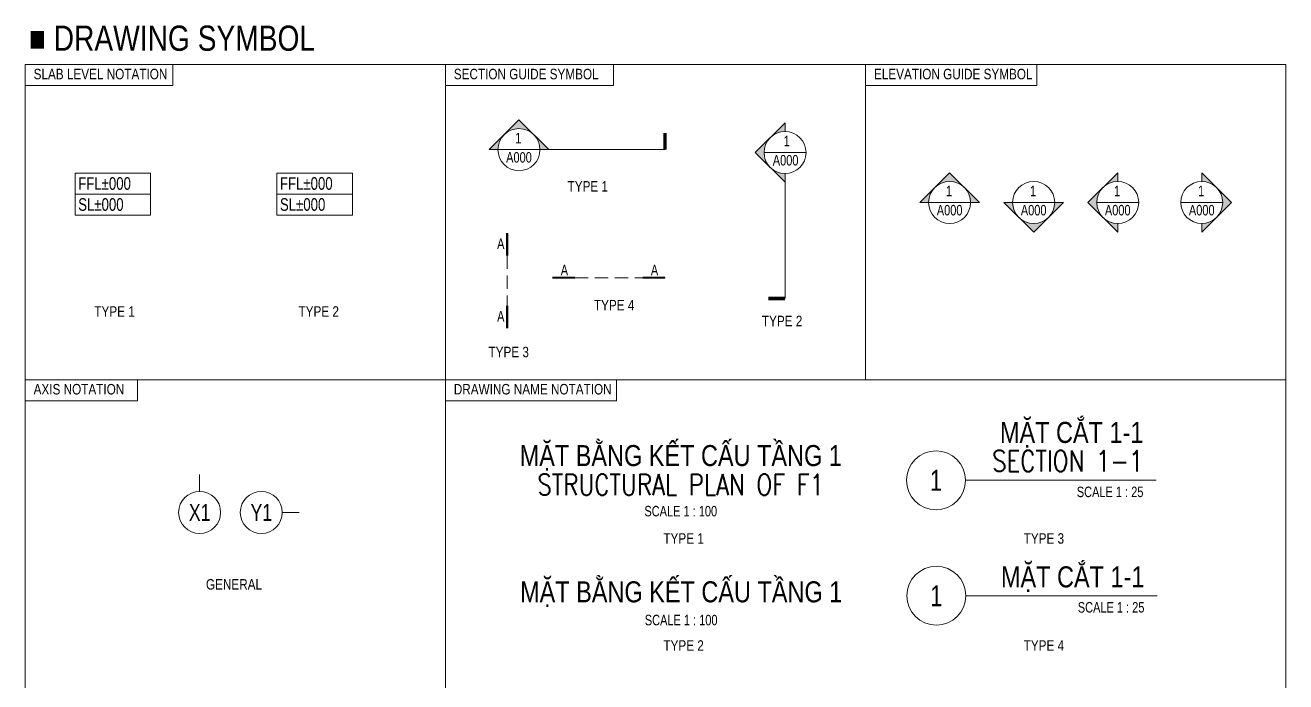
# Model space of a CAD drawing. Header units: millimetres. Extents: x -172050 to 1089997, y 452920 to 1051687.
# Drawn here: x -146596 to -116596, y 486142 to 501767 of the extents above; entities that cross this region are included whole.
import ezdxf
from ezdxf.enums import TextEntityAlignment as Align

# ---------------------------------------------------------------- set-up
doc = ezdxf.new("R2010")
doc.units = ezdxf.units.MM
doc.header["$MEASUREMENT"] = 0
for name, pattern in [('CEN', [62, 60, -1, 0, -1]), ('CENTER2', [1.125, 0.75, -0.125, 0.125, -0.125]), ('HIDDEN2', [4.762499999999999, 3.175, -1.5875])]:
    doc.linetypes.add(name, pattern=pattern)
for name, color, linetype, lineweight in [('NDC_FRAME', 7, 'Continuous', 20), ('NDC_S_ANNO', 7, 'Continuous', 20), ('NDC_S_AXIS', 5, 'CENTER2', 13), ('NDC_S_ENG TITLE', 3, 'Continuous', 20), ('NDC_S_HIDDEN', 8, 'HIDDEN2', 13), ('NDC_S_SYMBOL', 1, 'Continuous', 15), ('NDC_S_TEXT SYMBOL', 7, 'Continuous', 20), ('NDC_S_THIN LINE', 8, 'Continuous', 9), ('NDC_S_VN TEXT', 7, 'Continuous', 20), ('NDC_S_VN TITLE', 6, 'Continuous', 35)]:
    doc.layers.add(name, color=color, linetype=linetype, lineweight=lineweight)
doc.styles.add('NDC_ANNO', font='', dxfattribs={"width": 0.8})
doc.styles.add('NDC_EN TXT', font='romans.shx', dxfattribs={"width": 0.8})
doc.styles.add('NDC_VIE TXT', font='arial.ttf', dxfattribs={"width": 0.8})
doc.styles.get('NDC_ANNO').set_extended_font_data('Dotum')

# ---------------------------------------------------------------- blocks, each defined once
blk = doc.blocks.new('MARK3A')
at = {"layer": 'NDC_S_ANNO'}
h = blk.add_hatch(color=256, dxfattribs=at)
h.paths.add_polyline_path([(3.535533905029297, 3.535533908754587), (0, 7.071067811921239), (-3.535533905029297, 3.535533903166652, -0.414213562318366)])
h.paths.add_polyline_path([(-7.071067802608013, 0), (-5, 0, -0.1989123672315575), (-3.535533905029297, 3.535533903166652)])
h.paths.add_polyline_path([(3.535533905029297, 3.535533908754587, -0.198912367582118), (5, 0), (7.071067817509174, 0)])
for p, q in [((0, 7.071067811921239), (-7.071067802608013, 0)), ((7.071067817509174, 0), (0, 7.071067811921239)), ((-7.071067802608013, 0), (-5, 0)), ((5, 0), (-5, 0)), ((5, 0), (7.071067810058594, 0))]:
    blk.add_line(p, q, dxfattribs=at)
blk.add_circle((0, 0), 5, dxfattribs=at)
blk = doc.blocks.new('MARK3B')
at = {"layer": 'NDC_S_ANNO'}
h = blk.add_hatch(color=256, dxfattribs=at)
h.paths.add_polyline_path([(-3.535533905029297, -3.535533903166652), (-7.071067810058594, 0), (-3.535533905029297, 3.535533903166652, 0.414213562318366)])
h.paths.add_polyline_path([(0, 7.071067806333303), (0, 5, 0.1989123672315575), (-3.535533905029297, 3.535533903166652)])
h.paths.add_polyline_path([(-3.535533905029297, -3.535533903166652, 0.198912367582118), (0, -5), (0, -7.071067817509174)])
for p, q in [((-7.071067810058594, 0), (0, 7.071067806333303)), ((0, 7.071067806333303), (0, 5)), ((0, -7.071067817509174), (-7.071067810058594, 0)), ((-5, 0), (5, 0)), ((0, -5), (0, -7.071067811921239))]:
    blk.add_line(p, q, dxfattribs=at)
blk.add_circle((0, 0), 5, dxfattribs=at)
blk = doc.blocks.new('TAG')
at = {"layer": 'NDC_S_ANNO', "linetype": 'CEN'}
blk.add_line((0, 0), (27.65909799188375, 0), dxfattribs=at)
at = {"layer": 'NDC_S_ANNO', "const_width": 0.8}
blk.add_lwpolyline([(27.65909799188375, 0), (27.65909799188375, 4)], dxfattribs=at)
blk = doc.blocks.new('*U165')
at = {"layer": 'NDC_S_SYMBOL'}
blk.add_line((3.061616997868383e-16, 5), (4.286263797015736e-16, 9), dxfattribs=at)
blk.add_circle((0, 0), 5, dxfattribs=at)
at = {"layer": 'NDC_S_TEXT SYMBOL', "color": 7, "style": 'NDC_ANNO', "width": 0.8}
blk.add_attdef('GRID', text='', height=4, dxfattribs=at).set_placement((0, 0), align=Align.MIDDLE)
blk = doc.blocks.new('*U166')
at = {"layer": 'NDC_S_SYMBOL'}
blk.add_line((5, -1.416384724411995e-15), (9, -2.427027824026856e-15), dxfattribs=at)
blk.add_circle((0, 0), 5, dxfattribs=at)
at = {"layer": 'NDC_S_TEXT SYMBOL', "color": 7, "style": 'NDC_ANNO', "width": 0.8}
blk.add_attdef('GRID', text='', height=4, rotation=270, dxfattribs=at).set_placement((0, 0), align=Align.MIDDLE)
blk = doc.blocks.new('*U11')
at = {"layer": 'NDC_S_ANNO', "linetype": 'ByBlock', "lineweight": -2}
blk.add_line((9.278846846427768e-07, 4.357142857143117), (0, -1), dxfattribs=at)
at = {"layer": 'NDC_S_ANNO', "ltscale": 0.005, "const_width": 0.5}
blk.add_lwpolyline([(0, -1), (9.278846846427768e-07, 4.357142857143117)], dxfattribs=at)
at = {"layer": 'NDC_S_TEXT SYMBOL', "linetype": 'ByBlock', "lineweight": -2, "style": 'NDC_ANNO', "width": 0.8}
blk.add_attdef('DETAIL', text='', height=2.5, dxfattribs=at).set_placement((-0.635006858396082, 1.824862175366434), align=Align.MIDDLE_RIGHT)
blk = doc.blocks.new('*U185')
at = {"layer": 'NDC_S_ANNO', "color": 0, "linetype": 'ByBlock', "lineweight": -2}
blk.add_line((-4.357142640116527, 0.002997111644365447), (1.000000217026004, 0.002999782974066001), dxfattribs=at)
at = {"layer": 'NDC_S_ANNO', "ltscale": 0.005, "const_width": 0.5}
blk.add_lwpolyline([(1.000000217026004, 0.002999782974066001), (-4.357142640116527, 0.002997111644365447)], dxfattribs=at)
at = {"layer": 'NDC_S_TEXT SYMBOL', "linetype": 'ByBlock', "lineweight": -2, "style": 'NDC_ANNO', "width": 0.8}
blk.add_attdef('DETAIL', text='', height=2.5, dxfattribs=at).set_placement((-0.635006858396082, 1.824862175366434), align=Align.MIDDLE_RIGHT)
blk = doc.blocks.new('*U184')
at = {"layer": 'NDC_S_ANNO', "color": 0, "linetype": 'ByBlock', "lineweight": -2}
blk.add_line((-4.357142640116527, 0.002997111644365447), (1.000000217026004, 0.002999782974066001), dxfattribs=at)
at = {"layer": 'NDC_S_ANNO', "ltscale": 0.005, "const_width": 0.5}
blk.add_lwpolyline([(1.000000217026004, 0.002999782974066001), (-4.357142640116527, 0.002997111644365447)], dxfattribs=at)
at = {"layer": 'NDC_S_TEXT SYMBOL', "linetype": 'ByBlock', "lineweight": -2, "style": 'NDC_ANNO', "width": 0.8}
blk.add_attdef('DETAIL', text='', height=2.5, dxfattribs=at).set_placement((-0.635006858396082, 1.824862175366434), align=Align.MIDDLE_RIGHT)
blk = doc.blocks.new('Drawing name_symbol')
at = {"layer": 'NDC_S_ENG TITLE', "style": 'NDC_EN TXT', "width": 0.8}
blk.add_attdef('SECTDET1', text='', height=5, dxfattribs=at).set_placement((0, 1.011264427095739), align=Align.CENTER)
at = {"layer": 'NDC_S_TEXT SYMBOL', "lineweight": 25, "style": 'NDC_ANNO', "width": 0.8}
blk.add_attdef('SSCALE', text='', height=2.5, dxfattribs=at).set_placement((0, -3.998868953555331), align=Align.CENTER)
at = {"layer": 'NDC_S_VN TITLE', "style": 'NDC_VIE TXT', "width": 0.8}
blk.add_attdef('SECTDET2', text='', height=5, dxfattribs=at).set_placement((0, 7.970649532882817), align=Align.CENTER)
blk = doc.blocks.new('Drawing name_symbol2')
at = {"layer": 'NDC_S_TEXT SYMBOL', "style": 'NDC_ANNO', "width": 0.8}
blk.add_attdef('SSCALE', text='', height=2.5, dxfattribs=at).set_placement((0, -3.998868953555331), align=Align.CENTER)
at = {"layer": 'NDC_S_VN TITLE', "style": 'NDC_VIE TXT', "width": 0.8}
blk.add_attdef('SECTDET1', text='', height=5, dxfattribs=at).set_placement((0, 1.470649532882817), align=Align.CENTER)
blk = doc.blocks.new('*U169')
at = {"layer": 'NDC_S_ANNO'}
blk.add_line((0, 0), (45.35681176658893, -6.446904599144796e-15), dxfattribs=at)
blk.add_circle((-7, 0), 7, dxfattribs=at)
at = {"layer": 'NDC_S_ENG TITLE', "style": 'NDC_EN TXT', "width": 0.8}
blk.add_attdef('SECTDET1', text='', height=5, dxfattribs=at).set_placement((42.35681176658893, 4.567440829414404), align=Align.MIDDLE_RIGHT)
at = {"layer": 'NDC_S_TEXT SYMBOL', "style": 'NDC_ANNO', "width": 0.8}
blk.add_attdef('DETT', text='', height=5, dxfattribs=at).set_placement((-7, 0), align=Align.MIDDLE)
blk.add_attdef('SSCALE', text='', height=2.5, dxfattribs=at).set_placement((42.35681176658893, -1.499999998137356), align=Align.TOP_RIGHT)
at = {"layer": 'NDC_S_VN TITLE', "style": 'NDC_VIE TXT', "width": 0.8}
blk.add_attdef('SECTDET2', text='', height=5, dxfattribs=at).set_placement((42.35681176658893, 11.39873478675144), align=Align.MIDDLE_RIGHT)
blk = doc.blocks.new('*U171')
at = {"layer": 'NDC_S_ANNO'}
blk.add_line((0, 0), (45.51926172808918, -6.469994833293447e-15), dxfattribs=at)
blk.add_circle((-7, 0), 7, dxfattribs=at)
at = {"layer": 'NDC_S_TEXT SYMBOL', "style": 'NDC_ANNO', "width": 0.8}
blk.add_attdef('DETT', text='', height=5, dxfattribs=at).set_placement((-7, 0), align=Align.MIDDLE)
blk.add_attdef('SSCALE', text='', height=2.5, dxfattribs=at).set_placement((42.51926172808917, -1.499999998137356), align=Align.TOP_RIGHT)
at = {"layer": 'NDC_S_VN TITLE', "style": 'NDC_VIE TXT', "width": 0.8}
blk.add_attdef('SECTDET1', text='', height=5, dxfattribs=at).set_placement((42.51926172808917, 6.999999999999995), align=Align.TOP_RIGHT)

msp = doc.modelspace()

# ---------------------------------------------------------------- linework, layer by layer
at = {"layer": 'NDC_FRAME'}
for p, q in [((-146595.9951017317, 455829.1402185816), (-146595.9951017317, 500829.1402185816)), ((-116595.9951017317, 500829.1402185816), (-146595.9951017317, 500829.1402185816)), ((-143081.8189397603, 500329.1402187679), (-143081.8189397603, 500829.1402185816)), ((-136595.9951017317, 500829.1402185816), (-136595.9951017316, 455829.1402185816)), ((-132595.9951017317, 500329.1402185816), (-132595.9951017317, 500829.1402183953)), ((-126595.9951017317, 500829.1402185816), (-126595.9951017316, 493329.1402185816)), ((-122516.9399142153, 500329.1402187679), (-122516.9399142153, 500829.1402185816)), ((-116595.9951017317, 500829.1402185816), (-116595.9951017317, 455829.1402185816)), ((-146595.9951017317, 500329.1402185816), (-143081.8189397603, 500329.1402185816)), ((-136595.9951017317, 500329.1402183953), (-132595.9951017317, 500329.1402183953)), ((-126595.9951017317, 500329.1402185816), (-122516.9399142153, 500329.1402185816)), ((-146595.9951017317, 493329.1402185816), (-116595.9951009866, 493329.1402185816)), ((-143920.2253637555, 492829.1402187679), (-143920.2253637555, 493329.1402185816)), ((-132524.4171038814, 492829.1402187679), (-132524.4171038814, 493329.1402185816)), ((-146595.9951017317, 492829.1402185816), (-143920.2253637555, 492829.1402185816)), ((-136595.9951009866, 492829.1402185816), (-132524.4171038814, 492829.1402185816))]:
    msp.add_line(p, q, dxfattribs=at)
at = {"layer": 'NDC_S_ANNO'}
for p, q in [((-145410.5560154458, 498247.6629781086), (-145410.5560154458, 497247.6629781086)), ((-145410.5560154458, 497247.6629781086), (-145410.5560154458, 498247.6629781086)), ((-140610.031574985, 498247.6629781086), (-140610.031574985, 497247.6629781086)), ((-140610.031574985, 497247.6629781086), (-140610.031574985, 498247.6629781086)), ((-145410.5560154458, 497747.6629781086), (-143610.5560147007, 497747.6629781086)), ((-140610.031574985, 497747.6629781086), (-138810.0315742399, 497747.6629781086))]:
    msp.add_line(p, q, dxfattribs=at)
for points in [[(-145410.5560154458, 498247.6629781086), (-143610.5560147007, 498247.6629781086), (-143610.5560147007, 497247.6629781086), (-145410.5560154458, 497247.6629781086)], [(-140610.031574985, 498247.6629781086), (-138810.0315742399, 498247.6629781086), (-138810.0315742399, 497247.6629781086), (-140610.031574985, 497247.6629781086)]]:
    msp.add_lwpolyline(points, dxfattribs=at)
at = {"layer": 'NDC_S_HIDDEN', "ltscale": 100}
for p, q in [((-135127.2470565065, 496283.6930401815), (-135127.246963718, 495090.9355958907)), ((-133513.4494815705, 495757.1239598439), (-131904.0268502127, 495757.1239598439))]:
    msp.add_line(p, q, dxfattribs=at)

# ---------------------------------------------------------------- block references
at = {"layer": 'NDC_S_ANNO', "yscale": 100, "zscale": 100}
for name, p, xscale in [('MARK3A', (-134845.0496428413, 498805.0336866541), 100), ('TAG', (-134137.9428610904, 498805.0336862816), 100), ('MARK3B', (-128513.7263760408, 498735.7287502637), 100), ('MARK3B', (-120595.9951017317, 497547.8902185816), 100), ('MARK3B', (-118595.9951017317, 497547.8902185816), -100)]:
    msp.add_blockref(name, p, dxfattribs=dict(at, xscale=xscale))
at = {"layer": 'NDC_S_ANNO', "xscale": -100, "yscale": 100, "zscale": 100, "rotation": 90}
msp.add_blockref('TAG', (-128513.7263760408, 498028.6219685128), dxfattribs=at)
at = {"layer": 'NDC_S_ANNO', "xscale": 100, "yscale": 100, "zscale": 100}
msp.add_blockref('Drawing name_symbol', (-130994.8269151076, 490477.717815833), dxfattribs=at).add_auto_attribs({'SECTDET1': 'STRUCTURAL PLAN OF F1', 'SECTDET2': 'MẶT BẰNG KẾT CẤU TẦNG 1', 'SSCALE': 'SCALE 1 : 100'})
at = {"layer": 'NDC_S_AXIS', "xscale": 100, "yscale": 100, "zscale": 100}
msp.add_blockref('*U165', (-142444.7283513331, 490171.0904615356), dxfattribs=at).add_auto_attribs({'GRID': 'X1'})
at = {"layer": 'NDC_S_AXIS'}
ref = msp.add_blockref('*U166', (-140977.5201189191, 490171.0904615356), dxfattribs=dict(at, xscale=100, yscale=100, zscale=100))
ref.add_attrib('GRID', 'Y1', dxfattribs={"layer": 'NDC_S_TEXT SYMBOL', "color": 7, "height": 400, "style": 'NDC_ANNO', "width": 0.8}).set_placement((-140977.5201189191, 490171.0904615357), align=Align.MIDDLE)
at = {"layer": 'NDC_S_SYMBOL', "xscale": 100, "yscale": 100, "zscale": 100}
msp.add_blockref('MARK3A', (-124595.9951017317, 497547.8902185816), dxfattribs=at)
at = {"layer": 'NDC_S_SYMBOL', "xscale": 100, "yscale": 100, "zscale": 100, "rotation": 180}
msp.add_blockref('MARK3A', (-122595.9951017317, 497547.8902185816), dxfattribs=at)
at = {"layer": 'NDC_S_SYMBOL', "xscale": 100, "yscale": 100, "zscale": 100}
for name, p in [('*U11', (-135127.2470565065, 496383.6930401815)), ('*U185', (-133613.4495032731, 495756.8239815465)), ('*U184', (-131468.3125862011, 495756.8242486795)), ('*U11', (-135127.2470565065, 494655.2213101764))]:
    msp.add_blockref(name, p, dxfattribs=at).add_auto_attribs({'DETAIL': 'A'})
at = {"layer": 'NDC_S_THIN LINE', "xscale": 100, "yscale": 100, "zscale": 100}
for name, p, values in [('*U169', (-124220.1078028646, 490936.0392477992), {'SECTDET1': 'SECTION 1-1', 'SECTDET2': 'MẶT CẮT 1-1', 'DETT': '1', 'SSCALE': 'SCALE 1 : 25'}), ('*U171', (-124212.1752111175, 488188.8257169935), {'SECTDET1': 'MẶT CẮT 1-1', 'DETT': '1', 'SSCALE': 'SCALE 1 : 25'}), ('Drawing name_symbol2', (-130985.1792035391, 487885.650393119), {'SECTDET1': 'MẶT BẰNG KẾT CẤU TẦNG 1', 'SSCALE': 'SCALE 1 : 100'})]:
    msp.add_blockref(name, p, dxfattribs=at).add_auto_attribs(values)

# ---------------------------------------------------------------- texts
at = {"layer": 'NDC_S_TEXT SYMBOL', "style": 'NDC_ANNO', "width": 0.8}
for s, height, p in [('1', 250, (-134932.1639568312, 499080.2403404279)), ('1', 250, (-128545.362062796, 499010.9354044101)), ('FFL%%P000', 300, (-145334.7019792338, 498000.089042123)), ('FFL%%P000', 300, (-140534.177538773, 498000.089042123)), ('1', 250, (-124683.1094142314, 497823.0968725416)), ('1', 250, (-122683.1094142314, 497823.0968725416)), ('1', 250, (-120683.1094127413, 497823.0968719829)), ('1', 250, (-118683.1094127413, 497823.0968719829)), ('SL%%P000', 300, (-145334.7019792338, 497500.089042123)), ('SL%%P000', 300, (-140534.177538773, 497500.089042123))]:
    msp.add_text(s, height=height, dxfattribs=at).set_placement(p, align=Align.MIDDLE_LEFT)
for p in [(-134845.0496428413, 498622.1110046743), (-128499.3242003461, 498552.8060679114), (-124595.9951024767, 497364.9675366018), (-122595.9951024767, 497364.9675366018), (-120595.9951017317, 497364.967536043), (-118595.9951017317, 497364.967536043)]:
    msp.add_text('A000', height=250, dxfattribs=at).set_placement(p, align=Align.MIDDLE_CENTER)
at = {"layer": 'NDC_S_VN TEXT', "color": 3, "style": 'NDC_VIE TXT', "width": 0.8}
for s, height, p in [('■ DRAWING SYMBOL ', 600, (-146509.7592894253, 501457.6293571401)), ('SLAB LEVEL NOTATION', 250, (-146395.9951017317, 500604.1402185816)), ('SECTION GUIDE SYMBOL', 250, (-136395.9951017317, 500604.1402183953)), ('ELEVATION GUIDE SYMBOL', 250, (-126395.9951017317, 500604.1402185816)), ('TYPE 1', 250, (-133688.773150444, 497932.246644236)), ('TYPE 1', 250, (-144950.806568962, 494954.1402185816)), ('TYPE 2', 250, (-140091.8630291041, 494954.1402185816)), ('TYPE 4', 250, (-133061.4914827914, 495104.3736310045)), ('TYPE 2', 250, (-129064.2302409075, 494728.0805187945)), ('TYPE 3', 250, (-135570.6181533993, 493989.9410211782)), ('AXIS NOTATION', 250, (-146395.9951009866, 493104.1402185816)), ('DRAWING NAME NOTATION', 250, (-136395.9951002416, 493104.1402185816)), ('TYPE 1', 250, (-131408.0314921559, 489552.4476572713)), ('TYPE 3', 250, (-122834.6343470266, 489552.4476572713)), ('GENERAL', 250, (-142294.4497816148, 488460.5055767227)), ('TYPE 2', 250, (-131408.0314921559, 487005.0234143207)), ('TYPE 4', 250, (-122834.6343470266, 487005.0234143207))]:
    msp.add_text(s, height=height, dxfattribs=at).set_placement(p, align=Align.MIDDLE_LEFT)

doc.saveas('drawing.dxf')
